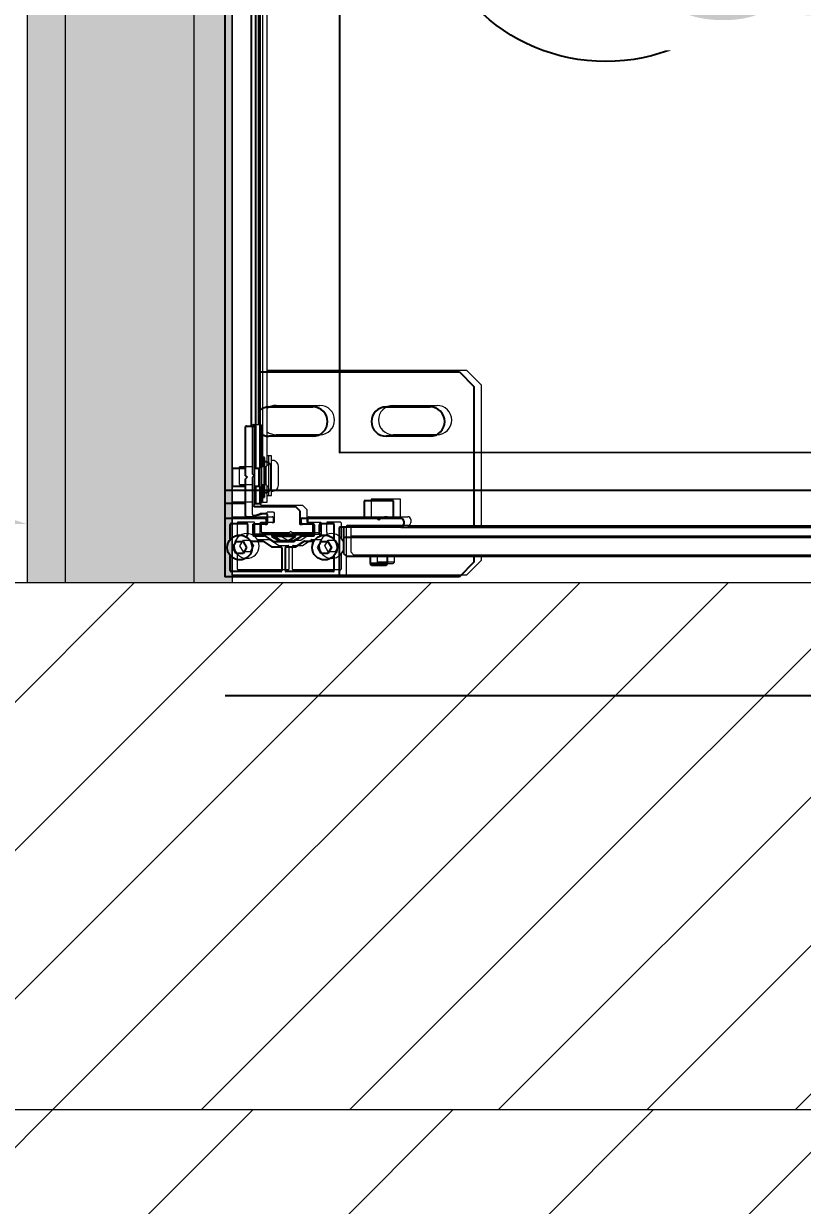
# Model space of a CAD drawing. Header units: centimetres. Extents: x 2666 to 9670, y 1889 to 5633.
# Drawn here: x 5244.91 to 5271.5, y 4279.12 to 4319.48 of the extents above; entities that cross this region are included whole.
import ezdxf

# ---------------------------------------------------------------- set-up
doc = ezdxf.new("R2010")
doc.units = ezdxf.units.CM
doc.header["$LTSCALE"] = 12.7
for name, pattern in [('ISO-03', [3, 1.2, -1.8]), ('prlm_vmc', [0.282222, 0.141111, -0.141111]), ('VW-01', [0.83312, 0.41656, -0.41656])]:
    doc.linetypes.add(name, pattern=pattern)
for name, color, linetype, lineweight in [('B amÈnagement intÈrieur', 7, 'Continuous', 5), ('B aménagement intérieur', 7, 'Continuous', 5), ('B Faux plafonds', 7, 'Continuous', 5), ('B GÈnÈral', 7, 'Continuous', 5), ('B Général', 7, 'Continuous', 5), ('C ANNOTATIONS-prestations', 7, 'Continuous', 5), ('C ANNOTATIONS-prestations-1', 7, 'Continuous', 5), ('F REMPLISSAGE-vert clair', 7, 'Continuous', 13), ('F REMPLISSAGE-vert clair-1', 7, 'Continuous', 5), ('F REMPLISSAGE-vert foncÈ', 7, 'Continuous', 5), ('F REMPLISSAGE-vert foncé', 7, 'Continuous', 13), ('prlm-ELEC-CFO', 1, 'Continuous', 25)]:
    doc.layers.add(name, color=color, linetype=linetype, lineweight=lineweight)
doc.layers.add('C ANNOTATIONS-textes-numérotation gaine', color=7, linetype='ISO-03', lineweight=5, true_color=0xdd0000)
doc.layers.add('MTI900_Alu', color=252, linetype='Continuous')
doc.layers.add('prlm-CHAUFF', color=4, linetype='Continuous')
doc.styles.add('prlm-elec-cfo', font='comic.ttf', dxfattribs={"height": 12})

# ---------------------------------------------------------------- blocks, each defined once
blk = doc.blocks.new('G 100_80')
at = {"layer": 'B GÈnÈral', "color": 254, "linetype": 'Continuous', "true_color": 0xd6d6d6}
blk.add_solid([(-30.884, 32.2), (2.5, 43), (-39.5, -43), (-39.5, 43)], dxfattribs=at)
at = {"layer": 'B Général', "color": 7, "linetype": 'Continuous', "lineweight": 5, "flags": 128}
blk.add_lwpolyline([(9.5, -45), (9.5, 45), (48.52, 45), (48.52, -45)], close=True, dxfattribs=at)
at = {"layer": 'C ANNOTATIONS-prestations', "lineweight": 5}
for p, q in [((9.5, 44.75), (9.5, 44.72)), ((9.53, 44.75), (9.5, 44.75)), ((9.5, 44.72), (9.5, 42.78)), ((13.37, 44.75), (9.53, 44.75)), ((9.68, 44.54), (9.68, 44.033)), ((11.41, 44.57), (9.71, 44.57)), ((11.44, 43.76), (11.44, 44.54)), ((11.56, 44.54), (11.56, 43.76)), ((13.19, 44.57), (11.59, 44.57)), ((13.22, 44.033), (13.22, 44.54)), ((17.5, 44.75), (13.37, 44.75)), ((13.4, 43.08), (13.4, 44.72)), ((18, 44.25), (17.5, 44.75)), ((13.55, 43.95), (13.65, 44.05)), ((13.65, 44.05), (44.15, 44.05)), ((14.45, 44.3), (14.5, 44.35)), ((15.05, 44.3), (14.45, 44.3)), ((14.45, 44.05), (14.45, 44.3)), ((14.5, 44.35), (15, 44.35)), ((15, 44.35), (15.05, 44.3)), ((15.05, 44.3), (15.05, 44.05)), ((18, 44.05), (18, 44.25)), ((9.885, 43.95), (9.769, 43.75)), ((9.769, 43.75), (9.885, 43.55)), ((10.115, 43.95), (9.885, 43.95)), ((10.231, 43.75), (10.115, 43.95)), ((10.115, 43.55), (10.231, 43.75)), ((10.803, 43.535), (11.088, 43.725)), ((11.105, 43.73), (11.41, 43.73)), ((11.59, 43.73), (11.904, 43.73)), ((11.904, 43.73), (12.197, 43.535)), ((12.785, 43.95), (12.669, 43.75)), ((12.669, 43.75), (12.785, 43.55)), ((13.015, 43.95), (12.785, 43.95)), ((13.131, 43.75), (13.015, 43.95)), ((13.015, 43.55), (13.131, 43.75)), ((13.55, 43.4), (13.55, 43.95)), ((9.68, 43.467), (9.68, 42.96)), ((9.885, 43.55), (10.115, 43.55)), ((10.27, 42.96), (10.27, 43.307)), ((10.364, 43.53), (10.786, 43.53)), ((10.45, 42.98), (10.45, 43.32)), ((10.48, 43.35), (10.841, 43.35)), ((10.5, 43.27), (10.5, 42.98)), ((11.45, 43.3), (10.53, 43.3)), ((10.858, 43.355), (11.142, 43.545)), ((11.1, 43.377), (11.4, 43.55)), ((11.9, 43.377), (11.1, 43.377)), ((11.1, 43.3), (11.1, 43.377)), ((11.159, 43.55), (11.841, 43.55)), ((11.177, 43.3), (11.177, 43.421)), ((11.5, 43.25), (11.45, 43.3)), ((11.55, 43.3), (11.5, 43.25)), ((12.47, 43.3), (11.55, 43.3)), ((11.6, 43.55), (11.9, 43.377)), ((11.823, 43.3), (11.823, 43.421)), ((11.858, 43.545), (12.15, 43.35)), ((11.9, 43.377), (11.9, 43.3)), ((12.15, 43.35), (12.52, 43.35)), ((12.214, 43.53), (12.536, 43.53)), ((12.5, 42.98), (12.5, 43.27)), ((12.55, 43.32), (12.55, 42.98)), ((12.73, 43.28), (12.73, 42.96)), ((12.785, 43.55), (13.015, 43.55)), ((13.22, 42.96), (13.22, 43.467)), ((13.55, 43.05), (13.55, 43.4)), ((13.55, 43.4), (44.25, 43.4)), ((9.71, 42.93), (10.24, 42.93)), ((10.87, 42.95), (10.48, 42.95)), ((10.87, 42.95), (10.92, 42.95)), ((10.9, 42.78), (10.9, 42.92)), ((10.95, 42.92), (10.95, 42.63)), ((12.05, 42.5), (12.05, 42.92)), ((12.08, 42.95), (12.13, 42.95)), ((12.1, 42.92), (12.1, 42.78)), ((12.52, 42.95), (12.13, 42.95)), ((12.76, 42.93), (13.19, 42.93)), ((15.5, 43.05), (13.43, 43.05)), ((15.5, 43.05), (42.27, 43.05)), ((15.6, 42.85), (15.6, 42.95)), ((18, 38.25), (18, 43.05)), ((9.5, 42.78), (9.5, 42.25)), ((9.53, 42.75), (10.87, 42.75)), ((10.2, 42.67), (10.2, 41.4)), ((10.23, 42.7), (10.395, 42.7)), ((10.405, 42.699), (10.695, 42.602)), ((10.92, 42.6), (10.705, 42.6)), ((12.05, 42.5), (11.9, 42.35)), ((12.13, 42.75), (14.7, 42.75)), ((14.25, 42.15), (14.25, 42.75)), ((14.7, 42.75), (14.729, 42.779)), ((14.8, 42.75), (14.7, 42.75)), ((14.771, 42.779), (14.8, 42.75)), ((14.8, 42.75), (15.5, 42.75)), ((15.25, 42.75), (15.25, 42.15)), ((9.5, 42.25), (9.5, -42.25)), ((10.2, 42.25), (9.5, 42.25)), ((10.5, 42.35), (11.9, 42.35)), ((10.5, 39.63), (10.5, 42.29)), ((10.55, 42.25), (10.5, 42.25)), ((10.55, 42.25), (10.55, 41.65)), ((10.55, 42.25), (10.7, 42.25)), ((10.7, 42.25), (10.7, 41.7)), ((10.7, 42.03), (10.75, 42.03)), ((10.75, 42.03), (10.75, 40.67)), ((10.75, 42.03), (10.85, 42.03)), ((10.85, 42.03), (10.85, 40.67)), ((15.25, 42.15), (14.25, 42.15)), ((9.75, 41.65), (9.75, 41.05)), ((9.75, 41.65), (10.2, 41.65)), ((10.5, 41.65), (10.65, 41.65)), ((10.65, 41.65), (10.75, 41.75)), ((10.65, 41.05), (10.65, 41.65)), ((11.08, 41.675), (11.08, 41.025)), ((10.25, 41.35), (10.2, 41.4)), ((10.2, 41.3), (10.25, 41.35)), ((10.2, 41.3), (10.2, 39.63)), ((10.2, 41.05), (9.75, 41.05)), ((10.65, 41.05), (10.5, 41.05)), ((10.55, 41.05), (10.55, -41.05)), ((10.75, 40.95), (10.65, 41.05)), ((10.7, 41), (10.7, -41)), ((10.75, 40.67), (10.7, 40.67)), ((10.85, 40.67), (10.75, 40.67)), ((10.23, 39.6), (10.47, 39.6)), ((10.4, 39.6), (10.4, -39.6)), ((12.5, 39.95), (11, 39.95)), ((16.5, 39.95), (15, 39.95)), ((11, 38.95), (12.5, 38.95)), ((15, 38.95), (16.5, 38.95)), ((17.5, 37.75), (18, 38.25)), ((10.7, 37.75), (17.5, 37.75))]:
    blk.add_line(p, q, dxfattribs=at)
at = {"layer": 'C ANNOTATIONS-prestations', "lineweight": 5, "flags": 128}
for points in [[(9.5, 44.72, -0.198912), (9.509, 44.741, -0.198912), (9.53, 44.75)], [(9.68, 44.54, -0.198912), (9.689, 44.561, -0.198912), (9.71, 44.57)], [(11.41, 44.57, -0.198912), (11.431, 44.561, -0.198912), (11.44, 44.54)], [(11.56, 44.54, -0.198912), (11.569, 44.561, -0.198912), (11.59, 44.57)], [(13.19, 44.57, -0.198912), (13.211, 44.561, -0.198912), (13.22, 44.54)], [(13.37, 44.75, -0.198912), (13.391, 44.741, -0.198912), (13.4, 44.72)], [(9.68, 44.03, -0.01196), (9.68, 44.031, -0.01196), (9.68, 44.033)], [(13.22, 44.033, -0.01196), (13.22, 44.031, -0.01196), (13.22, 44.03)], [(11.088, 43.725, -0.073633), (11.096, 43.729, -0.073633), (11.105, 43.73)], [(11.44, 43.76, -0.198912), (11.431, 43.739, -0.198912), (11.41, 43.73)], [(11.59, 43.73, -0.198912), (11.569, 43.739, -0.198912), (11.56, 43.76)], [(9.68, 43.467, -0.01196), (9.68, 43.469, -0.01196), (9.68, 43.47)], [(10.225, 43.39, -0.123554), (10.258, 43.354, -0.123554), (10.27, 43.307)], [(10.45, 43.32, -0.198912), (10.459, 43.341, -0.198912), (10.48, 43.35)], [(10.5, 43.27, -0.198912), (10.509, 43.291, -0.198912), (10.53, 43.3)], [(10.803, 43.535, -0.073633), (10.795, 43.531, -0.073633), (10.786, 43.53)], [(10.858, 43.355, -0.073633), (10.85, 43.351, -0.073633), (10.841, 43.35)], [(11.142, 43.545, -0.073633), (11.15, 43.549, -0.073633), (11.159, 43.55)], [(11.841, 43.55, -0.073633), (11.85, 43.549, -0.073633), (11.858, 43.545)], [(12.214, 43.53, -0.073633), (12.205, 43.531, -0.073633), (12.197, 43.535)], [(12.47, 43.3, -0.198912), (12.491, 43.291, -0.198912), (12.5, 43.27)], [(12.52, 43.35, -0.198912), (12.541, 43.341, -0.198912), (12.55, 43.32)], [(12.73, 43.28, -0.095961), (12.737, 43.318, -0.095961), (12.758, 43.35)], [(13.22, 43.47, -0.01196), (13.22, 43.469, -0.01196), (13.22, 43.467)], [(9.71, 42.93, -0.198912), (9.689, 42.939, -0.198912), (9.68, 42.96)], [(10.27, 42.96, -0.198912), (10.261, 42.939, -0.198912), (10.24, 42.93)], [(10.48, 42.95, -0.198912), (10.459, 42.959, -0.198912), (10.45, 42.98)], [(10.53, 42.95, -0.198912), (10.509, 42.959, -0.198912), (10.5, 42.98)], [(10.87, 42.95, -0.198912), (10.891, 42.941, -0.198912), (10.9, 42.92)], [(10.92, 42.95, -0.198912), (10.941, 42.941, -0.198912), (10.95, 42.92)], [(12.05, 42.92, -0.198912), (12.059, 42.941, -0.198912), (12.08, 42.95)], [(12.1, 42.92, -0.198912), (12.109, 42.941, -0.198912), (12.13, 42.95)], [(12.5, 42.98, -0.198912), (12.491, 42.959, -0.198912), (12.47, 42.95)], [(12.55, 42.98, -0.198912), (12.541, 42.959, -0.198912), (12.52, 42.95)], [(12.76, 42.93, -0.198912), (12.739, 42.939, -0.198912), (12.73, 42.96)], [(13.22, 42.96, -0.198912), (13.211, 42.939, -0.198912), (13.19, 42.93)], [(13.43, 43.05, -0.198912), (13.409, 43.059, -0.198912), (13.4, 43.08)], [(14.729, 42.779, -0.198912), (14.75, 42.788, -0.198912), (14.771, 42.779)], [(15.5, 43.05, -0.198912), (15.571, 43.021, -0.198912), (15.6, 42.95)], [(15.6, 42.85, -0.198912), (15.571, 42.779, -0.198912), (15.5, 42.75)], [(9.53, 42.75, -0.198912), (9.509, 42.759, -0.198912), (9.5, 42.78)], [(10.2, 42.67, -0.198912), (10.209, 42.691, -0.198912), (10.23, 42.7)], [(10.395, 42.7, -0.040241), (10.4, 42.7, -0.040241), (10.405, 42.699)], [(10.705, 42.6, -0.040241), (10.7, 42.6, -0.040241), (10.695, 42.602)], [(10.9, 42.78, -0.198912), (10.891, 42.759, -0.198912), (10.87, 42.75)], [(10.95, 42.63, -0.198912), (10.941, 42.609, -0.198912), (10.92, 42.6)], [(12.13, 42.75, -0.198912), (12.109, 42.759, -0.198912), (12.1, 42.78)], [(10.5, 42.29, -0.414214), (10.47, 42.32, -0.414214), (10.5, 42.35)], [(10.85, 41.873, -0.218554), (11.01, 41.827, -0.218554), (11.08, 41.675)], [(10.85, 41.874, -0.003145), (10.853, 41.874, -0.003145), (10.855, 41.874)], [(11.08, 41.025, -0.218554), (11.01, 40.873, -0.218554), (10.85, 40.827)], [(10.855, 40.827, -0.003145), (10.853, 40.826, -0.003145), (10.85, 40.826)], [(10.23, 39.6, -0.198912), (10.209, 39.609, -0.198912), (10.2, 39.63)], [(10.5, 39.63, -0.198912), (10.491, 39.609, -0.198912), (10.47, 39.6)], [(10.7, 39.85, -0.080612), (10.842, 39.924, -0.080612), (11, 39.95)], [(12.5, 39.95, -0.414214), (13, 39.45, -0.414214), (12.5, 38.95)], [(15, 38.95, -0.414214), (14.5, 39.45, -0.414214), (15, 39.95)], [(16.5, 39.95, -0.414214), (17, 39.45, -0.414214), (16.5, 38.95)], [(11, 38.95, -0.080612), (10.842, 38.976, -0.080612), (10.7, 39.05)]]:
    blk.add_lwpolyline(points, format="xyb", dxfattribs=at)
at = {"layer": 'C ANNOTATIONS-prestations', "lineweight": 5}
for centre in [(10, 43.75), (12.9, 43.75)]:
    blk.add_circle(centre, 0.425, dxfattribs=at)
blk = doc.blocks.new('Groupe-28-1')
at = {"layer": 'C ANNOTATIONS-textes-numérotation gaine', "color": 7, "linetype": 'VW-01', "flags": 128}
blk.add_lwpolyline([(5203.038, 4391.389), (5245.038, 4391.389), (5245.038, 4300.389), (5203.038, 4300.389)], close=True, dxfattribs=at)
blk = doc.blocks.new('xi.thema+')
at = {"layer": 'prlm-CHAUFF', "color": 0}
blk.add_lwpolyline([(-20.9, 0), (-20.9, 34.4), (20.9, 34.4), (20.9, 0)], close=True, dxfattribs=at)
at = {"layer": 'prlm-CHAUFF', "color": 7, "linetype": 'prlm_vmc', "ltscale": 30}
blk.add_lwpolyline([(27.9, 0), (27.9, 34.4)], dxfattribs=at)
at = {"layer": 'prlm-CHAUFF', "color": 0}
blk.add_circle((0, 13), 6.25, dxfattribs=at)
blk = doc.blocks.new('A n0.MTI900_Alu_390')
at = {"layer": 'MTI900_Alu', "color": 1, "linetype": 'Continuous'}
for p, q in [((-4.475, 0), (-4.472, 0)), ((-4.475, -0.003), (-4.475, 0)), ((-4.472, 0), (-4.278, 0)), ((-4.278, 0), (-4.225, 0)), ((-4.225, 0), (4.225, 0)), ((-4.225, -0.07), (-4.225, 0)), ((-4.475, -0.387), (-4.475, -0.003)), ((-4.457, -0.191), (-4.457, -0.021)), ((-4.454, -0.018), (-4.4033, -0.018)), ((-4.395, -0.0385), (-4.375, -0.0269)), ((-4.395, -0.0615), (-4.395, -0.0385)), ((-4.375, -0.0269), (-4.355, -0.0385)), ((-4.355, -0.0385), (-4.355, -0.0615)), ((-4.3467, -0.018), (-4.296, -0.018)), ((-4.293, -0.021), (-4.293, -0.074)), ((-4.275, -0.003), (-4.275, -0.137)), ((-4.165, -0.025), (-4.105, -0.025)), ((-4.165, -0.025), (-4.165, -0.07)), ((-4.105, -0.07), (-4.105, -0.025)), ((-4.375, -0.0731), (-4.395, -0.0615)), ((-4.355, -0.0615), (-4.375, -0.0731)), ((-4.296, -0.077), (-4.3306, -0.077)), ((-4.27, -0.073), (-4.27, -0.0895)), ((-4.267, -0.07), (-4.14, -0.07)), ((-4.135, -0.075), (-4.14, -0.07)), ((-4.13, -0.07), (-4.135, -0.075)), ((-4.13, -0.07), (-3.963, -0.07)), ((-3.96, -0.073), (-3.96, -0.097)), ((-4.353, -0.0864), (-4.353, -0.1286)), ((-4.335, -0.098), (-4.335, -0.1341)), ((-4.298, -0.095), (-4.332, -0.095)), ((-4.33, -0.195), (-4.33, -0.103)), ((-4.327, -0.1), (-4.298, -0.1)), ((-4.295, -0.137), (-4.295, -0.098)), ((-4.2698, -0.0905), (-4.2602, -0.1195)), ((-4.26, -0.142), (-4.26, -0.1205)), ((-4.235, -0.1), (-4.235, -0.24)), ((-3.963, -0.1), (-4.229, -0.1)), ((-4.225, -0.105), (-4.225, -0.1)), ((-4.225, -0.105), (-4.165, -0.105)), ((-4.225, -0.105), (-4.225, -0.12)), ((-4.225, -0.12), (-4.17, -0.12)), ((-4.203, -0.12), (-4.203, -0.125)), ((-4.165, -0.115), (-4.175, -0.125)), ((-4.165, -0.1), (-4.165, -0.115)), ((-4.105, -0.115), (-4.165, -0.115)), ((-4.105, -0.115), (-4.105, -0.1)), ((-4.105, -0.105), (4.105, -0.105)), ((-4.095, -0.125), (-4.105, -0.115)), ((-4.1, -0.12), (4.1, -0.12)), ((-4.067, -0.125), (-4.067, -0.12)), ((-3.96, -0.09), (3.96, -0.09)), ((-3.775, -0.12), (-3.775, -0.8)), ((-4.373, -0.1605), (-4.373, -0.191)), ((-4.3535, -0.1303), (-4.3725, -0.1588)), ((-4.3377, -0.16), (-4.355, -0.19)), ((-4.3355, -0.1358), (-4.3545, -0.1642)), ((-4.3377, -0.24), (-4.3377, -0.16)), ((-4.33, -0.16), (-4.3377, -0.16)), ((-4.295, -0.137), (-4.295, -0.142)), ((-4.278, -0.14), (-4.292, -0.14)), ((-4.292, -0.145), (-4.263, -0.145)), ((-4.203, -0.125), (-4.067, -0.125)), ((-4.203, -0.125), (-4.203, -0.135)), ((-4.203, -0.135), (-4.067, -0.135)), ((-4.1675, -0.158), (-4.1025, -0.158)), ((-4.067, -0.135), (-4.067, -0.125)), ((-3.995, -0.3), (-3.995, -0.15)), ((-3.895, -0.15), (-3.895, -0.3)), ((-4.376, -0.194), (-4.454, -0.194)), ((-4.355, -0.1659), (-4.355, -0.2341)), ((-4.33, -0.1677), (-4.3421, -0.1677)), ((-4.325, -0.2), (-4.33, -0.195)), ((-4.33, -0.205), (-4.325, -0.2)), ((-4.457, -0.369), (-4.457, -0.209)), ((-4.454, -0.206), (-4.376, -0.206)), ((-4.373, -0.209), (-4.373, -0.2404)), ((-4.373, -0.2404), (-4.3535, -0.2697)), ((-4.355, -0.21), (-4.3377, -0.24)), ((-4.3545, -0.2358), (-4.335, -0.265)), ((-4.33, -0.2323), (-4.3421, -0.2323)), ((-4.3377, -0.24), (-4.33, -0.24)), ((-4.33, -0.297), (-4.33, -0.205)), ((-4.25, -0.255), (-4.235, -0.24)), ((-4.353, -0.2714), (-4.353, -0.3036)), ((-4.335, -0.265), (-4.335, -0.302)), ((-4.295, -0.258), (-4.295, -0.263)), ((-4.295, -0.302), (-4.295, -0.263)), ((-4.25, -0.255), (-4.292, -0.255)), ((-4.292, -0.26), (-4.278, -0.26)), ((-4.275, -0.263), (-4.275, -0.52)), ((-4.395, -0.3285), (-4.375, -0.3169)), ((-4.375, -0.3169), (-4.355, -0.3285)), ((-4.332, -0.305), (-4.298, -0.305)), ((-4.298, -0.3), (-4.327, -0.3)), ((-4.395, -0.3515), (-4.395, -0.3285)), ((-4.375, -0.3631), (-4.395, -0.3515)), ((-4.355, -0.3515), (-4.375, -0.3631)), ((-4.355, -0.3285), (-4.355, -0.3515)), ((-4.328, -0.323), (-4.296, -0.323)), ((-4.293, -0.326), (-4.293, -0.369)), ((-4.475, -0.8), (-4.475, -0.387)), ((-4.308, -0.39), (-4.472, -0.39)), ((-4.4033, -0.372), (-4.454, -0.372)), ((-4.296, -0.372), (-4.3467, -0.372)), ((-4.305, -0.6), (-4.305, -0.393)), ((-4.395, -0.405), (-4.405, -0.415)), ((-4.405, -0.415), (-4.405, -3.465)), ((-4.34, -0.405), (-4.395, -0.405)), ((-4.305, -0.405), (-4.34, -0.405)), ((-4.34, -0.405), (-4.34, -3.475)), ((-4.215, -0.475), (-4.275, -0.475)), ((-4.215, -0.575), (-4.215, -0.475)), ((-4.43, -0.495), (-4.435, -0.5)), ((-4.435, -0.5), (-4.435, -0.55)), ((-4.43, -0.555), (-4.43, -0.495)), ((-4.405, -0.495), (-4.43, -0.495)), ((-4.275, -0.52), (-4.2779, -0.5229)), ((-4.275, -0.53), (-4.275, -0.52)), ((-4.435, -0.55), (-4.43, -0.555)), ((-4.43, -0.555), (-4.405, -0.555)), ((-4.2779, -0.5271), (-4.275, -0.53)), ((-4.275, -0.53), (-4.275, -0.6)), ((-3.995, -0.7), (-3.995, -0.55)), ((-3.895, -0.55), (-3.895, -0.7)), ((-4.305, -0.6), (-4.305, -3.277)), ((-4.275, -0.575), (-4.215, -0.575)), ((-4.285, -0.61), (-4.295, -0.61)), ((-4.425, -0.85), (-4.475, -0.8)), ((-3.775, -0.8), (-3.825, -0.85)), ((-4.405, -0.85), (-4.425, -0.85)), ((-3.825, -0.85), (-4.305, -0.85))]:
    blk.add_line(p, q, dxfattribs=at)
for centre in [(-4.375, -0.05), (-4.375, -0.34)]:
    blk.add_circle(centre, 0.0425, dxfattribs=at)
for centre, radius, start, end in [((-4.472, -0.003), 0.003, 90, 180), ((-4.278, -0.003), 0.003, 0, 90), ((-4.454, -0.021), 0.003, 90, 180), ((-4.4033, -0.021), 0.003, 84.5182, 90), ((-4.3467, -0.021), 0.003, 90, 95.4817), ((-4.296, -0.021), 0.003, 0, 90), ((-4.3306, -0.067), 0.01, 213.6525, 270), ((-4.296, -0.074), 0.003, 270, 0), ((-4.267, -0.073), 0.003, 90, 180), ((-3.963, -0.073), 0.003, 0, 90), ((-4.332, -0.098), 0.003, 90, 180), ((-4.327, -0.103), 0.003, 90, 180), ((-4.298, -0.098), 0.003, 0, 90), ((-4.298, -0.103), 0.003, 0, 90), ((-4.267, -0.0895), 0.003, 180, 198.4349), ((-4.263, -0.1205), 0.003, 0, 18.4349), ((-4.232, -0.1), 0.003, 0, 180), ((-3.945, -0.15), 0.05, 143.1301, 180), ((-3.963, -0.097), 0.003, 270, 0), ((-3.945, -0.15), 0.05, 0, 36.8699), ((-4.37, -0.1605), 0.003, 146.3099, 180), ((-4.356, -0.1286), 0.003, 326.3099, 0), ((-4.338, -0.1341), 0.003, 326.3099, 0), ((-4.292, -0.137), 0.003, 180, 270), ((-4.292, -0.142), 0.003, 180, 270), ((-4.278, -0.137), 0.003, 270, 0), ((-4.263, -0.142), 0.003, 270, 0), ((-4.1675, -0.138), 0.02, 171.3731, 270), ((-4.1675, -0.133), 0.02, 185.7392, 187.1808), ((-4.1025, -0.138), 0.02, 270, 8.6269), ((-4.1025, -0.133), 0.02, 352.8192, 354.2608), ((-4.454, -0.191), 0.003, 180, 270), ((-4.376, -0.191), 0.003, 270, 0), ((-4.352, -0.1659), 0.003, 146.3099, 180), ((-4.454, -0.209), 0.003, 90, 180), ((-4.376, -0.209), 0.003, 0, 90), ((-4.352, -0.2341), 0.003, 180, 213.6901), ((-4.356, -0.2714), 0.003, 0, 33.6901), ((-4.292, -0.258), 0.003, 90, 180), ((-4.292, -0.263), 0.003, 90, 180), ((-4.278, -0.263), 0.003, 0, 90), ((-4.332, -0.302), 0.003, 180, 270), ((-4.327, -0.297), 0.003, 180, 270), ((-4.298, -0.297), 0.003, 270, 0), ((-4.298, -0.302), 0.003, 270, 0), ((-3.945, -0.3), 0.05, 180, 0), ((-4.328, -0.333), 0.01, 90, 133.851), ((-4.296, -0.326), 0.003, 0, 90), ((-4.472, -0.387), 0.003, 180, 270), ((-4.454, -0.369), 0.003, 180, 270), ((-4.4033, -0.369), 0.003, 270, 275.4818), ((-4.3467, -0.369), 0.003, 264.5182, 270), ((-4.308, -0.393), 0.003, 0, 90), ((-4.296, -0.369), 0.003, 270, 0), ((-4.2758, -0.525), 0.003, 135, 225), ((-3.945, -0.55), 0.05, 0, 180), ((-4.295, -0.6), 0.01, 180, 270), ((-4.285, -0.6), 0.01, 270, 0), ((-3.945, -0.7), 0.05, 180, 0)]:
    blk.add_arc(centre, radius, start, end, dxfattribs=at)
blk = doc.blocks.new('xi.uta-yzen-g')
at = {"layer": 'prlm-CHAUFF', "ltscale": 50}
blk.add_lwpolyline([(-40.5, 20.62), (-40.5, 3.9), (40.5, 3.9), (40.5, 20.62)], close=True, dxfattribs=at)

msp = doc.modelspace()

# ---------------------------------------------------------------- hatches: boundary and pattern name
at = {"layer": 'B amÈnagement intÈrieur', "linetype": 'Continuous', "lineweight": 0, "true_color": 0xc0dcc0}
msp.add_hatch(color=9, dxfattribs=at).paths.add_polyline_path([(5250.731, 4392.689), (5246.331, 4392.689), (5245.031, 4391.389), (5245.031, 4300.389), (5252.031, 4300.389), (5252.031, 4391.389)])
at = {"layer": 'B Faux plafonds', "linetype": 'Continuous', "lineweight": 5, "true_color": 0xaaaaaa}
h = msp.add_hatch(dxfattribs=at)
h.set_pattern_fill('F_P__SOFFITE', color=253, style=0, pattern_type=2)
h.set_pattern_definition([(45, (0, 0.2205), (-3.5277778, 3.3072917), [])])
h.paths.add_polyline_path([(4337.442, 3228.483), (4207.442, 3228.483), (4207.442, 4282.389), (4659.965, 4282.389), (4659.965, 4330.389), (5019.965, 4330.389), (5019.965, 4687.889), (5150.044, 4687.716), (5150.041, 4282.389), (6787.888, 4282.389), (6787.888, 4152.389), (4337.442, 4152.389)])
at = {"layer": 'B GÈnÈral', "linetype": 'Continuous', "lineweight": 5}
h = msp.add_hatch(dxfattribs=at)
h.set_pattern_fill('50_BETON', style=0, pattern_type=2)
h.set_pattern_definition([(45, (0, 0), (2.4253472, -2.6458333), [])])
h.paths.add_polyline_path([(5150.041, 4300.389), (5150.041, 4282.389), (5561.426, 4282.389), (5561.426, 4300.389)])
at = {"layer": 'C ANNOTATIONS-prestations-1', "linetype": 'Continuous', "lineweight": 9, "true_color": 0x989898}
h = msp.add_hatch(dxfattribs=at)
h.set_pattern_fill('DALETTES TERRASSE 50X50', color=252, scale=1.406016, style=0, pattern_type=2)
h.set_pattern_definition([(0, (4678, 4152.39), (4e-15, -70.3008), []), (-90, (4678, 4152.39), (70.3008, 0), [])])
h.paths.add_polyline_path([(4337.442, 3228.483), (4207.442, 3228.483), (4207.442, 4282.389), (4659.965, 4282.389), (4659.965, 4330.389), (5019.965, 4330.389), (5019.965, 4687.889), (5150.044, 4687.716), (5150.041, 4282.389), (6787.888, 4282.389), (6787.888, 4152.389), (4337.442, 4152.389)])

# ---------------------------------------------------------------- linework, layer by layer
at = {"layer": 'B aménagement intérieur', "color": 98, "linetype": 'Continuous', "lineweight": 13, "true_color": 0x004400}
for p, q in [((5245.031, 4391.389), (5245.031, 4300.389)), ((5252.031, 4391.389), (5252.031, 4300.389))]:
    msp.add_line(p, q, dxfattribs=at)
at = {"layer": 'B Général', "color": 7, "linetype": 'Continuous', "lineweight": 18}
for p, q in [((5203.039, 4300.389), (5561.426, 4300.389)), ((5150.041, 4282.389), (5561.426, 4282.389))]:
    msp.add_line(p, q, dxfattribs=at)
at = {"layer": 'B Général', "color": 7, "linetype": 'Continuous', "lineweight": 5}
for p, q in [((5203.039, 4300.389), (5561.426, 4300.389)), ((5150.041, 4282.389), (5561.426, 4282.389))]:
    msp.add_line(p, q, dxfattribs=at)
at = {"layer": 'C ANNOTATIONS-prestations', "color": 7, "linetype": 'Continuous', "lineweight": 5, "flags": 128}
msp.add_lwpolyline([(4337.442, 3228.483), (4207.442, 3228.483), (4207.442, 4282.389), (4659.965, 4282.389), (4659.965, 4330.389), (5019.965, 4330.389), (5019.965, 4687.889), (5150.044, 4687.716), (5150.041, 4282.389), (6787.888, 4282.389), (6787.888, 4152.389), (4337.442, 4152.389)], close=True, dxfattribs=at)
msp.add_lwpolyline([(4337.442, 3228.483), (4207.442, 3228.483), (4207.442, 4282.389), (4659.965, 4282.389), (4659.965, 4330.389), (5019.965, 4330.389), (5019.965, 4687.889), (5150.044, 4687.716), (5150.041, 4282.389), (6787.888, 4282.389), (6787.888, 4152.389), (4337.442, 4152.389)], close=True, dxfattribs=at)
at = {"layer": 'F REMPLISSAGE-vert clair'}
for p, q in [((5246.331, 4392.689), (5246.331, 4300.389)), ((5250.731, 4392.689), (5250.731, 4300.389))]:
    msp.add_line(p, q, dxfattribs=at)
at = {"layer": 'F REMPLISSAGE-vert clair-1', "color": 9, "linetype": 'Continuous', "true_color": 0xc0dcc0}
msp.add_solid([(5250.731, 4300.389), (5250.731, 4392.689), (5246.331, 4300.389), (5246.331, 4392.689)], dxfattribs=at)
at = {"layer": 'F REMPLISSAGE-vert foncÈ', "color": 54, "linetype": 'Continuous', "true_color": 0x99aa00}
for points in [[(5246.331, 4300.389), (5246.331, 4392.689), (5245.031, 4300.389), (5245.031, 4391.389)], [(5252.031, 4300.389), (5252.031, 4391.389), (5250.731, 4300.389), (5250.731, 4392.689)]]:
    msp.add_solid(points, dxfattribs=at)
at = {"layer": 'F REMPLISSAGE-vert foncé'}
for p, q in [((5246.331, 4392.689), (5246.331, 4300.389)), ((5250.731, 4392.689), (5250.731, 4300.389))]:
    msp.add_line(p, q, dxfattribs=at)
at = {"layer": 'F REMPLISSAGE-vert foncé', "color": 98, "linetype": 'Continuous', "lineweight": 13, "true_color": 0x004400}
for p, q in [((5245.031, 4391.389), (5245.031, 4300.389)), ((5252.031, 4391.389), (5252.031, 4300.389))]:
    msp.add_line(p, q, dxfattribs=at)

# ---------------------------------------------------------------- block references
at = {"layer": 'B aménagement intérieur', "color": 7, "xscale": -1, "rotation": 180}
msp.add_blockref('G 100_80', (5242.531, 4345.389), dxfattribs=at)
at = {"layer": 'C ANNOTATIONS-textes-numérotation gaine', "color": 7}
msp.add_blockref('Groupe-28-1', (0, 0), dxfattribs=at)
at = {"layer": 'prlm-CHAUFF', "xscale": 9.999999999999975, "yscale": 9.999999999999975, "zscale": 9.999999999999975, "rotation": 89.99988466022917}
msp.add_blockref('A n0.MTI900_Alu_390', (5251.791, 4345.337), dxfattribs=at)
at = {"layer": 'prlm-CHAUFF'}
for name, p, rotation in [('xi.uta-yzen-g', (5251.791, 4345.337), 270.01224236823), ('xi.thema+', (5251.791, 4324.437), 269.9998100426611)]:
    msp.add_blockref(name, p, dxfattribs=dict(at, rotation=rotation))

# ---------------------------------------------------------------- next in the draw order: texts
at = {"layer": 'prlm-ELEC-CFO', "lineweight": 20, "insert": (5276.235, 4325.684), "char_height": 12, "attachment_point": 5, "line_spacing_factor": 0.8, "style": 'prlm-elec-cfo', "bg_fill": 3, "box_fill_scale": 1.1, "bg_fill_color": 256, "bg_fill_transparency": 0}
msp.add_mtext('uta', dxfattribs=at)

doc.saveas('drawing.dxf')
